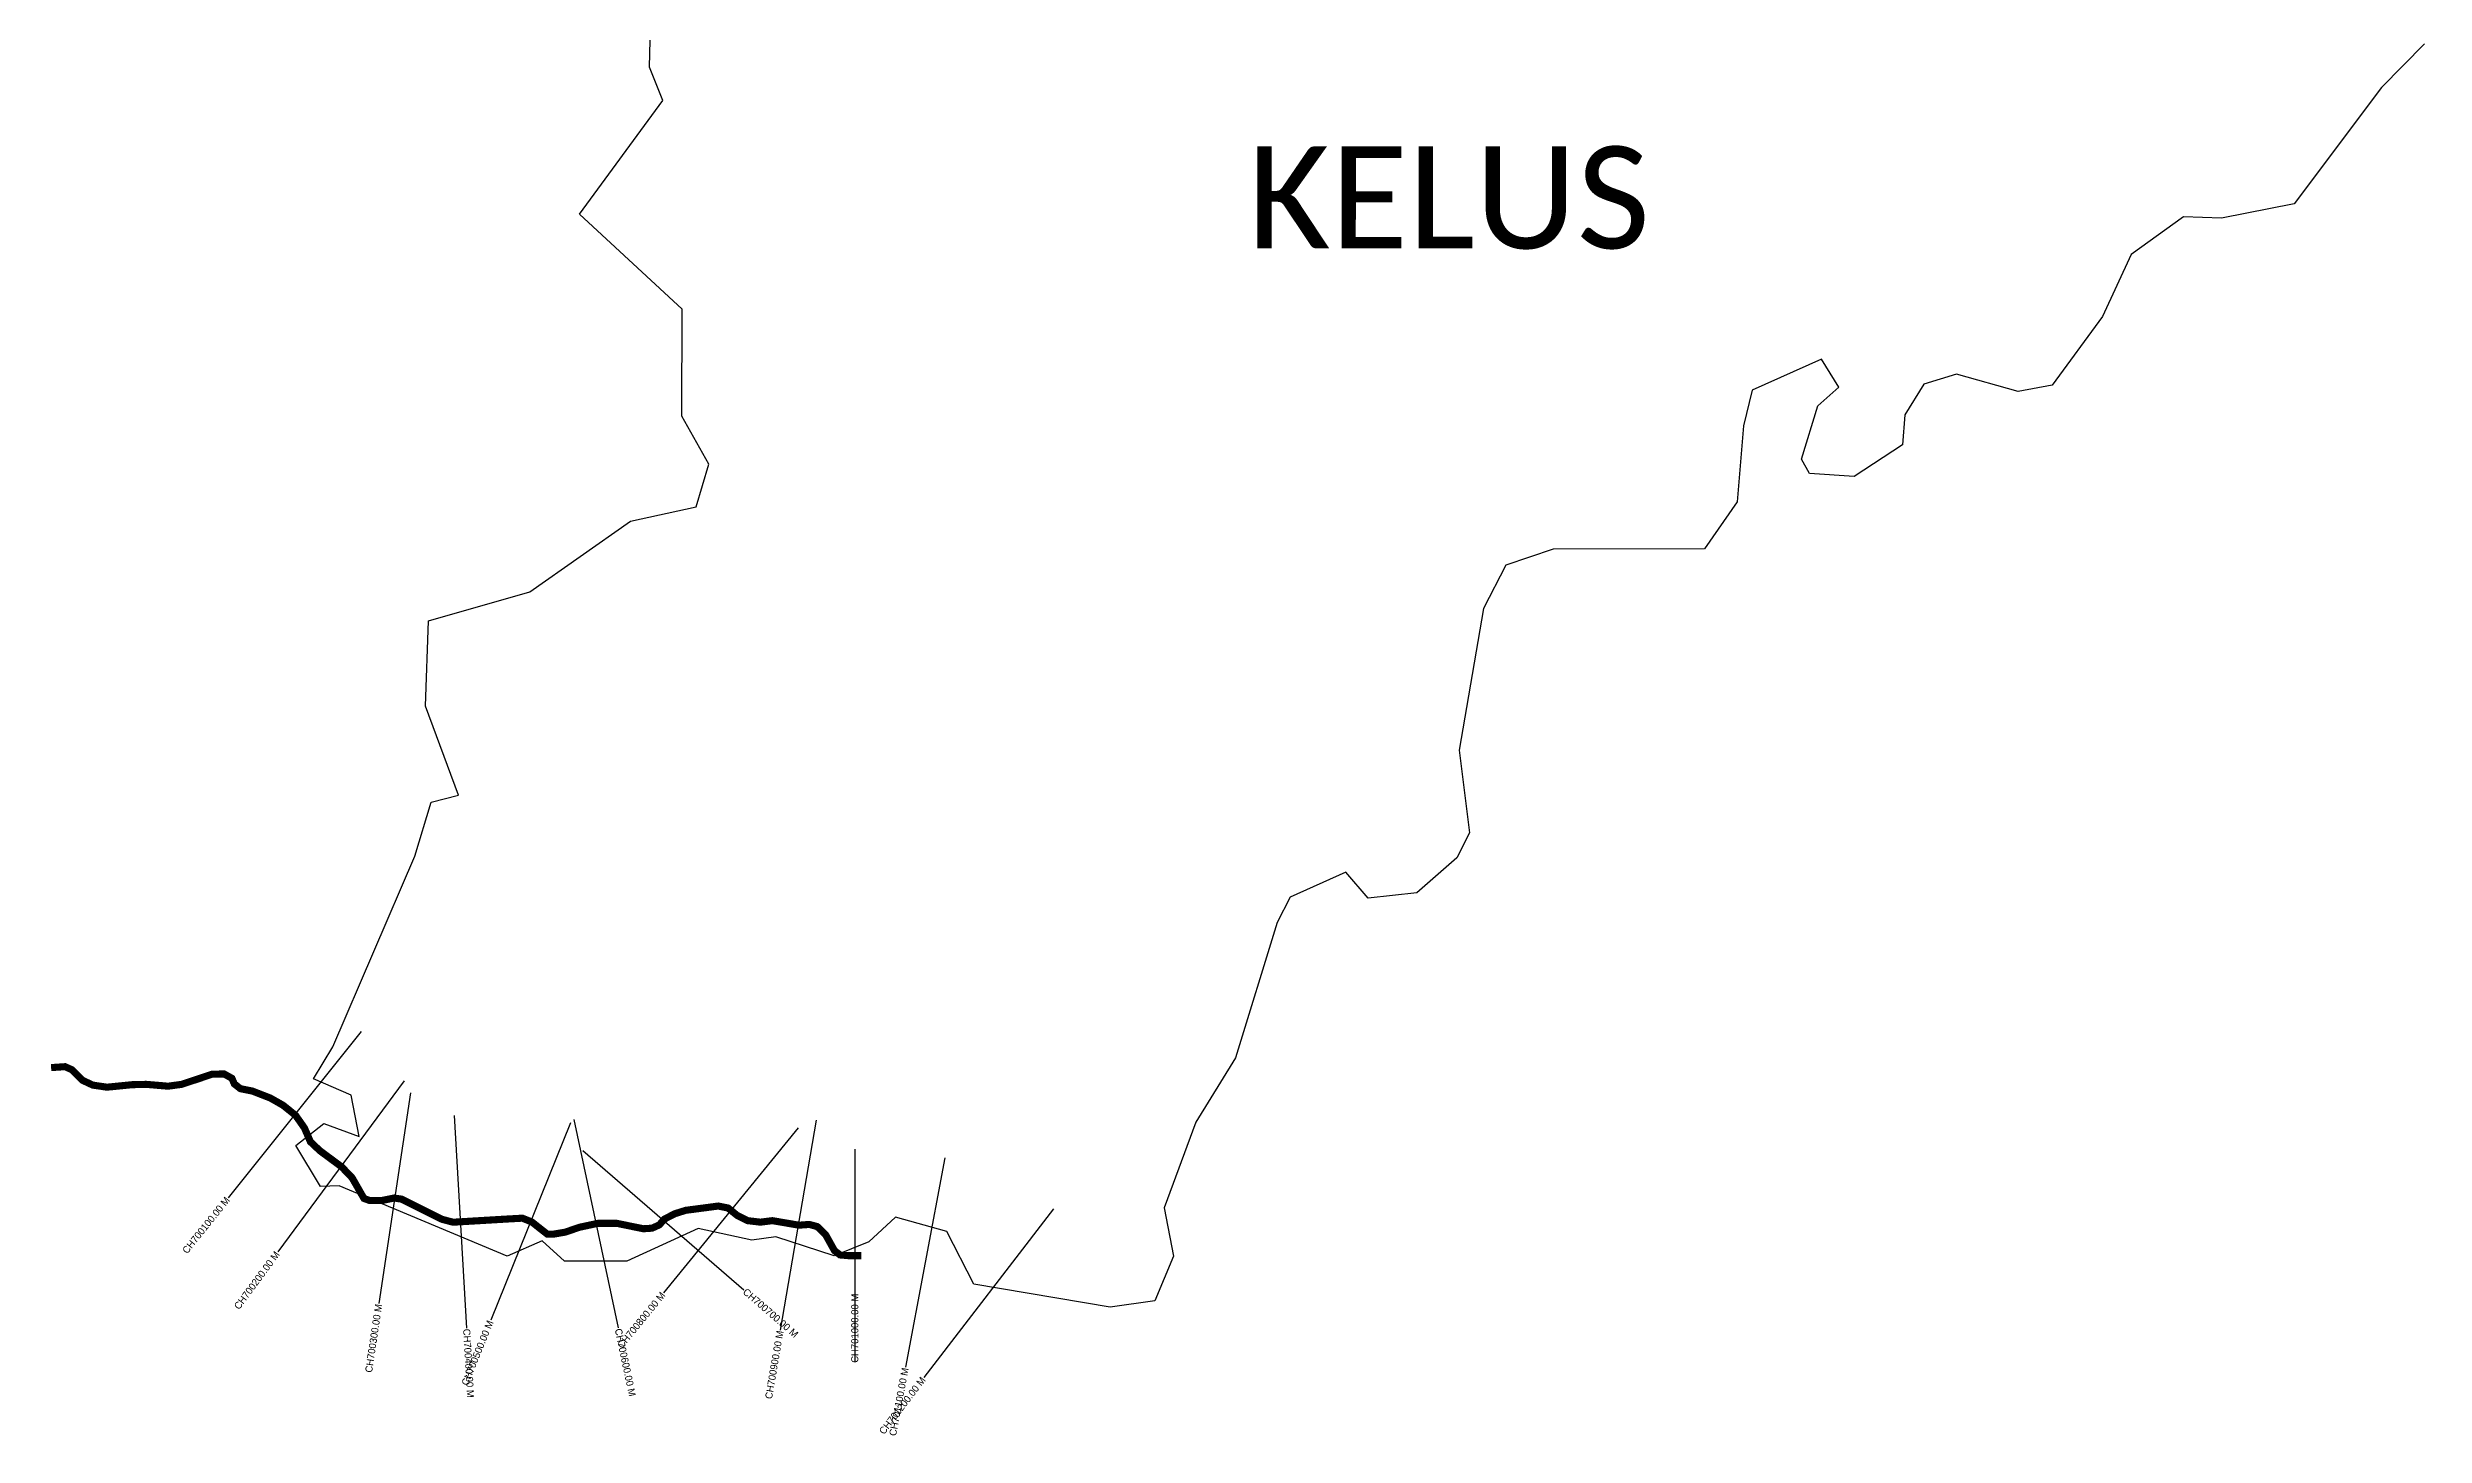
# Model space of a CAD drawing. Header units: metres. Extents: x 347487 to 350968, y 1759249 to 1763161.
# Drawn here: x 347487 to 350835, y 1759249 to 1761205 of the extents above; entities that cross this region are included whole.
import ezdxf
from ezdxf.enums import TextEntityAlignment as Align

# ---------------------------------------------------------------- set-up
doc = ezdxf.new("R2010")
doc.units = ezdxf.units.M
for name, color, linetype in [('CS', 134, 'Continuous'), ('CSMark', 6, 'Continuous'), ('UNPROTECTED', 10, 'Continuous'), ('VILLAGE BOUNDRY', 10, 'Continuous'), ('VILLAGE NAME', 250, 'Continuous')]:
    doc.layers.add(name, color=color, linetype=linetype)

msp = doc.modelspace()

# ---------------------------------------------------------------- linework, layer by layer
at = {"layer": 'CS'}
for p, q in [((347929, 1759818.7), (347741.4, 1759584.6)), ((347989.6, 1759749.4), (347811.4, 1759508.1)), ((347998.2, 1759732.3), (347953.7, 1759435.6)), ((348059.9, 1759700.4), (348077.3, 1759400.9)), ((348223.8, 1759690.1), (348111.3, 1759412)), ((348228.5, 1759694.6), (348290.7, 1759401.1)), ((348544.5, 1759683), (348354.8, 1759450.5)), ((348569.9, 1759693.8), (348519.1, 1759398.1)), ((348241.3, 1759651.2), (348468, 1759454.7)), ((348624.1, 1759652.9), (348624.1, 1759352.9)), ((348751.2, 1759640.6), (348695.5, 1759345.8)), ((348904.1, 1759569.1), (348721.3, 1759331.1))]:
    msp.add_line(p, q, dxfattribs=at)
at = {"layer": 'UNPROTECTED', "const_width": 10, "flags": 128}
msp.add_lwpolyline([(347492.1, 1759767.9), (347511.8, 1759769.2), (347521.3, 1759764.9), (347536.1, 1759750.1), (347550.9, 1759743.2), (347570.8, 1759740.3), (347606, 1759743.8), (347626, 1759744.3), (347656.8, 1759741.7), (347676.1, 1759744.3), (347704, 1759753.6), (347719.2, 1759758.7), (347735.9, 1759758.9), (347746.8, 1759752.8), (347750.2, 1759744.9), (347758.7, 1759738.2), (347775.7, 1759734.8), (347800.9, 1759725), (347818.7, 1759714.9), (347836.4, 1759700.7), (347848.9, 1759682.9), (347857.4, 1759663.3), (347870.9, 1759650.6), (347901.4, 1759628), (347916.1, 1759612.6), (347922.2, 1759602), (347929.3, 1759589.5), (347932.8, 1759583.5), (347940.8, 1759580.6), (347958, 1759580.6), (347975.3, 1759584.1), (347985.9, 1759582.5), (348000.3, 1759575.3), (348012, 1759569.5), (348018.3, 1759566.3), (348028.6, 1759561.1), (348042.8, 1759554.1), (348058.3, 1759550), (348090.2, 1759551.9), (348134.5, 1759554.5), (348155.9, 1759555.7), (348169.3, 1759550.3), (348183.1, 1759539.4), (348190.8, 1759533.4), (348199, 1759533.1), (348216.3, 1759536), (348236.3, 1759542.9), (348262.6, 1759548.5), (348288.7, 1759548.5), (348309.6, 1759544.2), (348326.4, 1759540.8), (348338.6, 1759541.6), (348348.9, 1759546.3), (348355.8, 1759554.3), (348370.7, 1759562), (348386.1, 1759566.8), (348408.3, 1759569.7), (348431.8, 1759572.8), (348445.7, 1759570), (348458.7, 1759559.4), (348473.3, 1759552.2), (348491.1, 1759550.1), (348508.1, 1759552.2), (348525.1, 1759549.3), (348545.5, 1759545.8), (348560, 1759546.9), (348571.2, 1759543.9), (348583.1, 1759532.3), (348592.1, 1759516.1), (348595.5, 1759510), (348603.3, 1759503.9), (348615, 1759502.9), (348633.3, 1759502.9)], dxfattribs=at)
at = {"layer": 'VILLAGE BOUNDRY', "color": 3}
msp.add_lwpolyline([(350835.1, 1761210.4), (350774.4, 1761148.9), (350651.6, 1760985), (350549.2, 1760965), (350495.5, 1760967), (350422, 1760913.8), (350381.8, 1760826.2), (350310.6, 1760729.8), (350262.8, 1760720.8), (350175.8, 1760745), (350129.9, 1760731), (350103.4, 1760687.8), (350100.1, 1760645.7), (350031.6, 1760600.9), (349969.1, 1760605.2), (349957.5, 1760625.2), (349980.5, 1760700.3), (350010.1, 1760726.9), (349985.7, 1760766), (349888, 1760722.3), (349876.1, 1760672.5), (349867.2, 1760565.3), (349821.1, 1760499.1), (349607.9, 1760498.3), (349541.1, 1760476.1), (349509.8, 1760414.8), (349475.3, 1760215.4), (349490.2, 1760098.9), (349472.1, 1760063.4), (349415.9, 1760014.3), (349347.4, 1760006.5), (349315.8, 1760043.3), (349237.5, 1760007.9), (349219.2, 1759972.2), (349160.3, 1759781.7), (349104.5, 1759691.1), (349059.7, 1759570.5), (349073, 1759502.1), (349046.7, 1759439.3), (348983.8, 1759430.5), (348791.8, 1759462.7), (348753.6, 1759537.1), (348681.6, 1759557.2), (348644.1, 1759522.3), (348595.1, 1759502.7), (348513.1, 1759529.4), (348479.3, 1759524.9), (348403.5, 1759541.1), (348303.2, 1759495.3), (348215.1, 1759495.3), (348183.6, 1759523.6), (348134.4, 1759502.2), (347898, 1759601.1), (347871.7, 1759600.3), (347837, 1759657.9), (347876.3, 1759689.2), (347925.8, 1759670.7), (347914.9, 1759729), (347861.7, 1759752.1), (347888.7, 1759797), (348004.6, 1760066), (348027.4, 1760142), (348065.9, 1760151.8), (348019.5, 1760277.4), (348023.8, 1760397.6), (348166.2, 1760438.5), (348308.3, 1760537.9), (348400.5, 1760558.2), (348418.5, 1760618.3), (348380.3, 1760686.1), (348381.1, 1760836.6), (348236.2, 1760970.4), (348353.6, 1761130.7), (348335.1, 1761177.5), (348337.2, 1761273.5)], dxfattribs=at)

# ---------------------------------------------------------------- texts
at = {"layer": 'CSMark'}
for s, rotation, p in [('CH700100.00 M', 51.3029, (347740.8, 1759583.8)), ('CH700200.00 M', 53.5431, (347810.8, 1759507.3)), ('CH700300.00 M', 81.4747, (347953.6, 1759434.6)), ('CH700800.00 M', 50.7872, (348354.2, 1759449.8)), ('CH700500.00 M', 67.9706, (348110.9, 1759411)), ('CH700900.00 M', 80.2528, (348519, 1759397.1)), ('CH701200.00 M', 52.4802, (348720.7, 1759330.3)), ('CH701100.00 M', 79.2971, (348695.3, 1759344.8))]:
    msp.add_text(s, height=10, rotation=rotation, dxfattribs=at).set_placement(p, align=Align.MIDDLE_RIGHT)
for s, rotation, p in [('CH700700.00 M', 319.071, (348468.8, 1759454)), ('CH701000.00 M', 90, (348624.1, 1759351.9)), ('CH700600.00 M', 281.9717, (348290.9, 1759400.1)), ('CH700400.00 M', 273.3374, (348077.4, 1759399.9))]:
    msp.add_text(s, height=10, rotation=rotation, dxfattribs=at).set_placement(p, align=Align.MIDDLE_LEFT)
at = {"layer": 'VILLAGE NAME', "insert": (349177.7, 1761066.1), "char_height": 143.7, "attachment_point": 1, "rotation": 359.9793}
msp.add_mtext_dynamic_manual_height_columns('{\\fCalibri|b0|i0|c0|p34;KELUS}', width=1418, gutter_width=718.5, heights=[0], dxfattribs=at)

doc.saveas('drawing.dxf')
